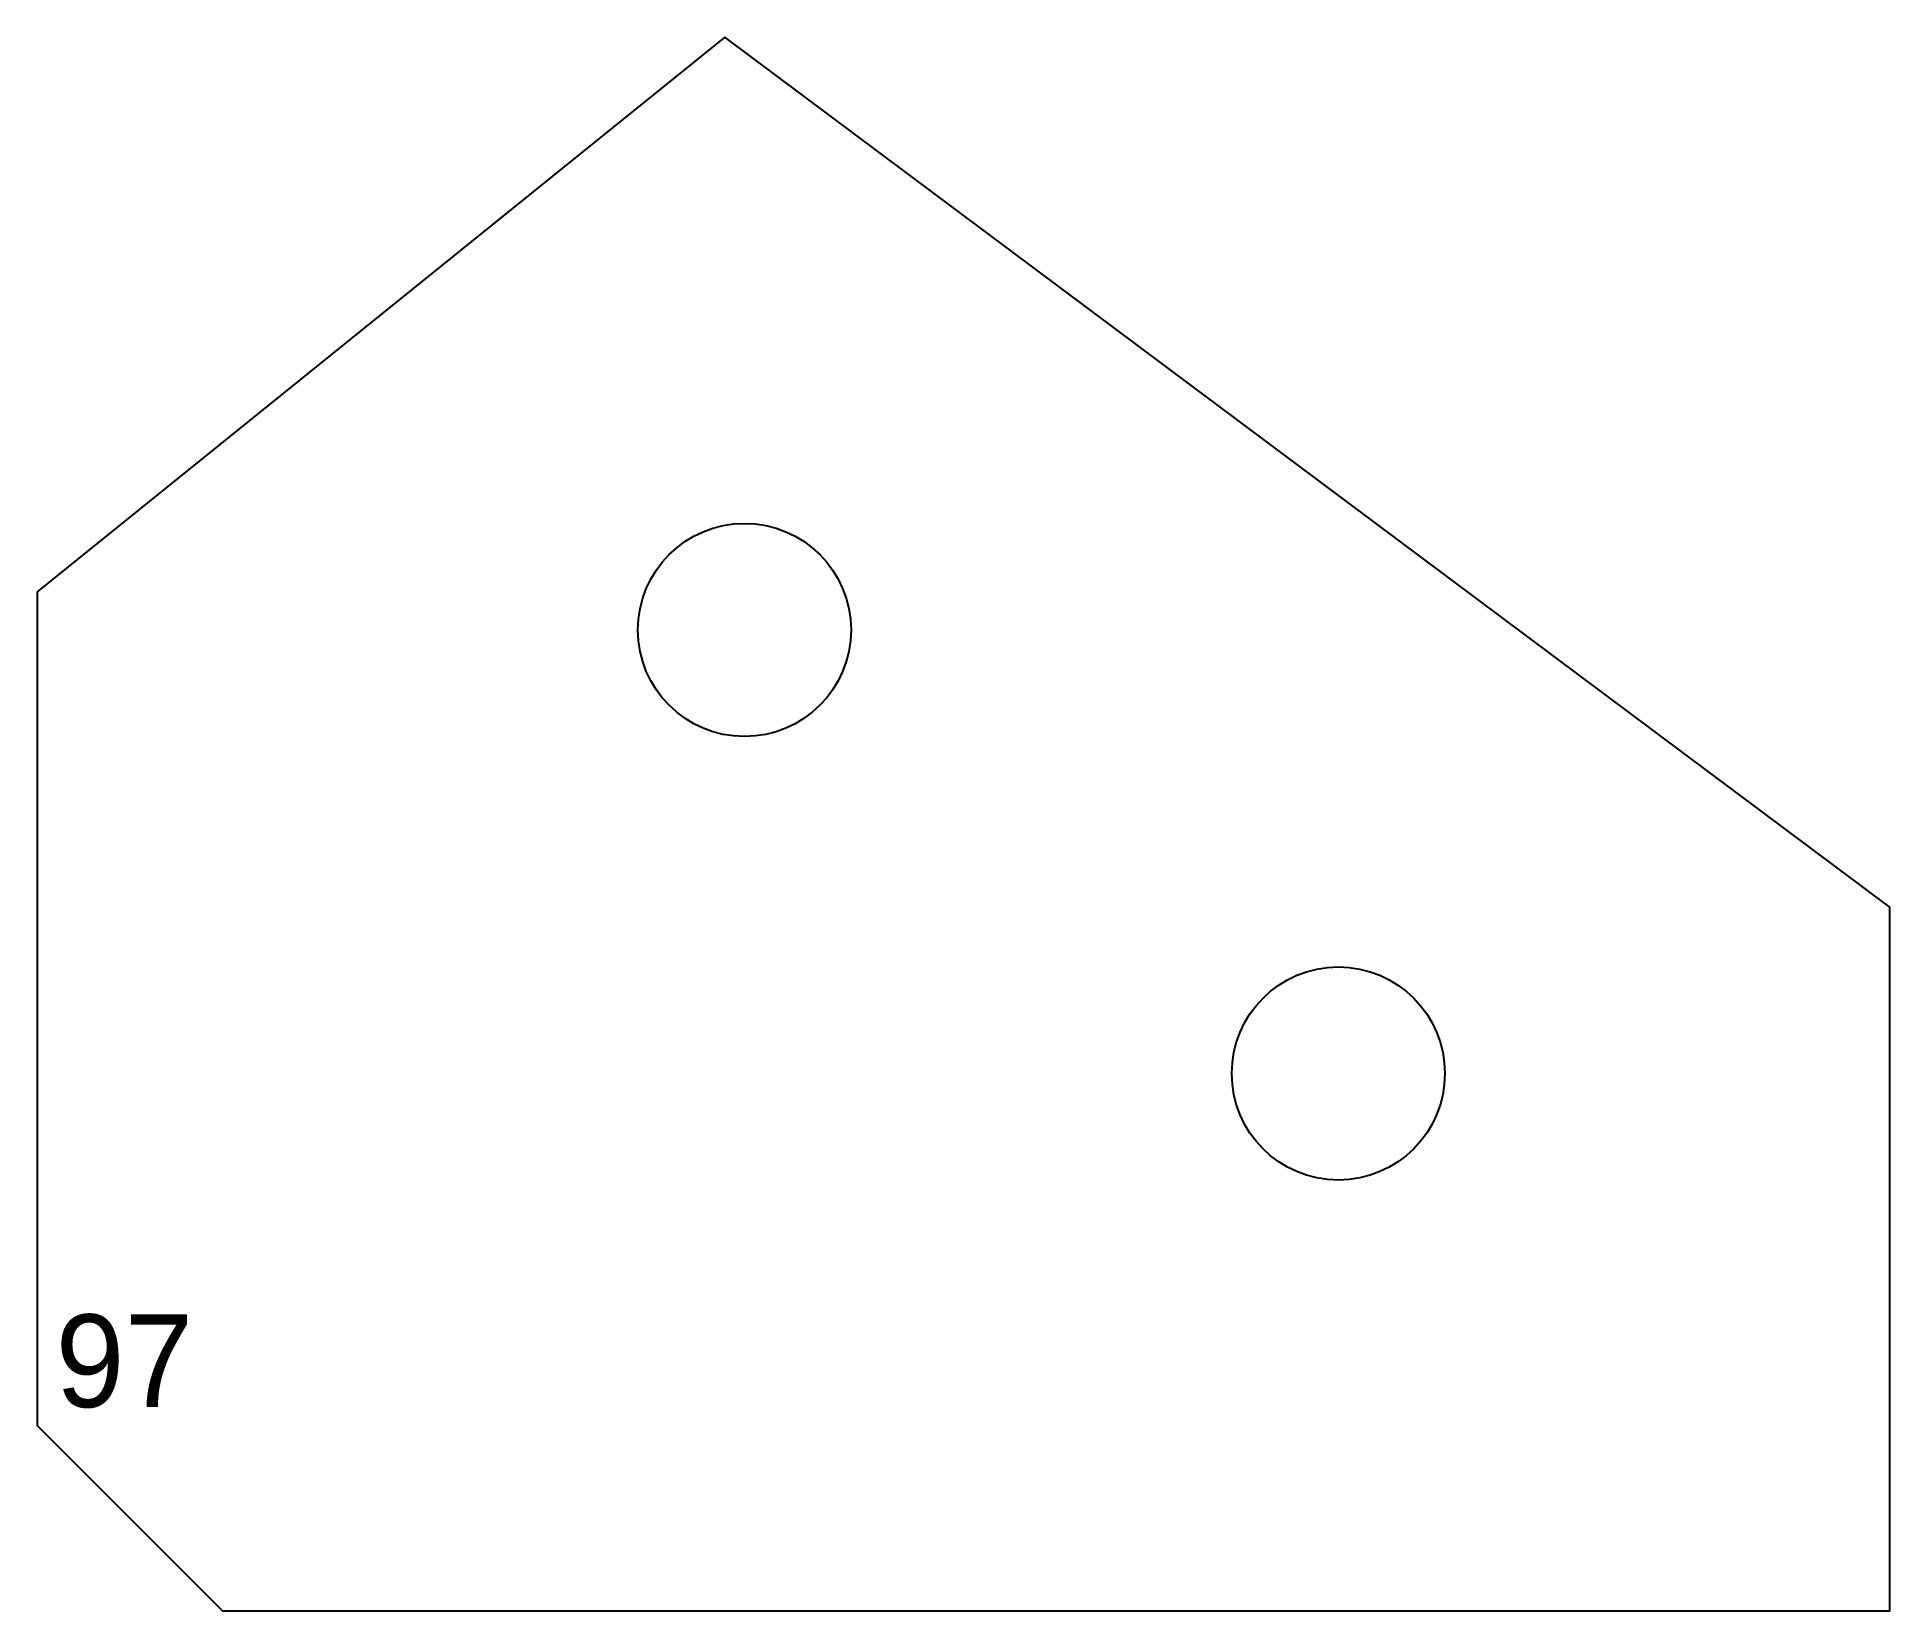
# Model space of a CAD drawing. Header units: millimetres. Extents: x 0 to 200, y 0 to 170.
import ezdxf

# ---------------------------------------------------------------- set-up
doc = ezdxf.new("R2010")
doc.units = ezdxf.units.MM
doc.header["$MEASUREMENT"] = 0
for name, color, linetype in [('ВнешнийКонтур', 7, 'Continuous'), ('Нумерация', 7, 'Continuous'), ('Отверстие', 7, 'Continuous')]:
    doc.layers.add(name, color=color, linetype=linetype)

msp = doc.modelspace()

# ---------------------------------------------------------------- linework, layer by layer
at = {"layer": 'ВнешнийКонтур', "color": 0, "linetype": 'Continuous'}
msp.add_lwpolyline([(0, 110), (0, 20), (20, 0), (200, 0), (200, 75.95), (74.23, 169.88)], close=True, dxfattribs=at)
at = {"layer": 'Отверстие', "color": 0, "linetype": 'Continuous'}
for centre in [(76.36, 105.88), (140.46, 58.01)]:
    msp.add_circle(centre, 11.5, dxfattribs=at)

# ---------------------------------------------------------------- texts
at = {"layer": 'Нумерация', "color": 0, "linetype": 'Continuous'}
msp.add_text('97', height=10, dxfattribs=at).set_placement((2, 22))

doc.saveas('drawing.dxf')
